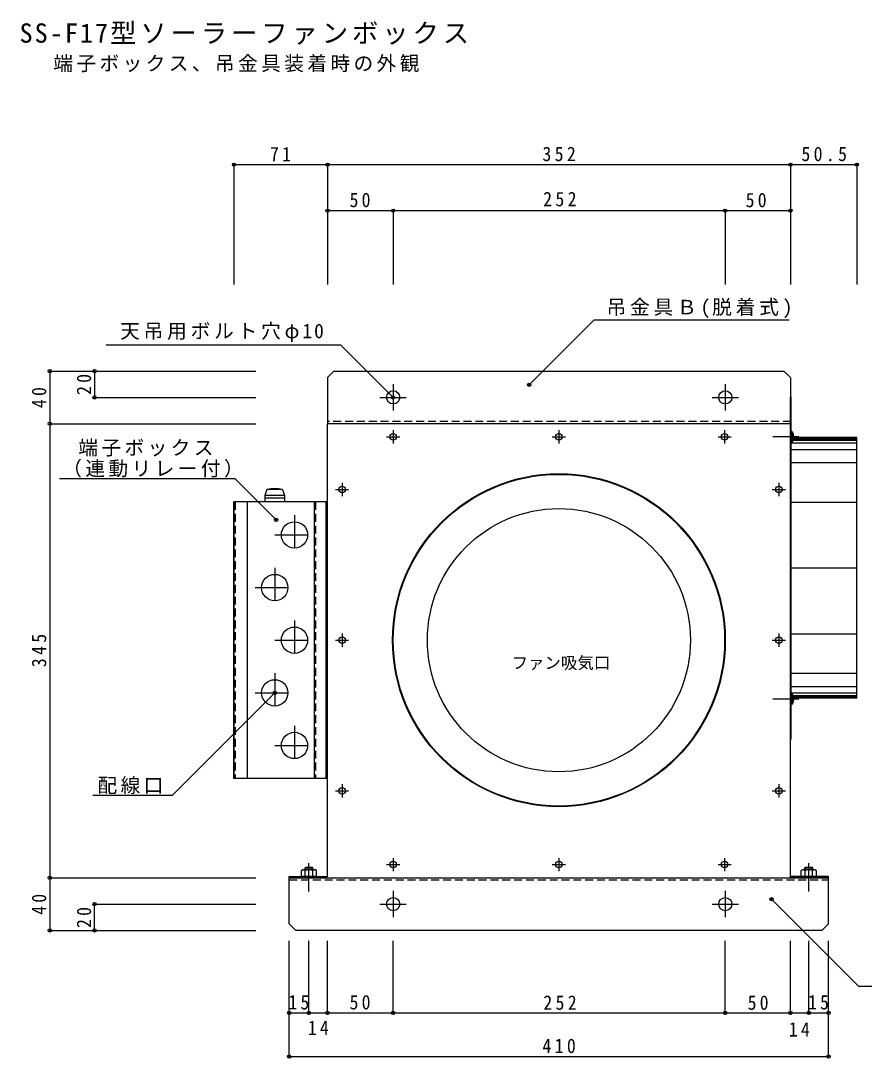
# Model space of a CAD drawing. Units: millimetres at full size, sheet at 1:5. Extents: x -929 to 1004, y -622 to 718.
# Drawn here: x -929 to -288, y -70 to 718 of the extents above; entities that cross this region are included whole.
import ezdxf
from ezdxf.enums import TextEntityAlignment as Align

# ---------------------------------------------------------------- set-up
doc = ezdxf.new("R2010")
doc.units = ezdxf.units.MM
doc.header["$LTSCALE"] = 5
doc.header["$PDMODE"] = 32
doc.header["$PDSIZE"] = 2.5
doc.linetypes.add('CHAIN1', pattern=[8, 5, -1, 1, -1])
doc.linetypes.add('DASHED1', pattern=[1.8, 1.2, -0.6])
doc.layers.add('0-0', color=7, linetype='Continuous')
doc.styles.add('ＭＳ ゴシック', font='')
doc.styles.get('ＭＳ ゴシック').set_extended_font_data('MS Gothic')

msp = doc.modelspace()

# ---------------------------------------------------------------- linework, layer by layer
at = {"layer": '0-0', "color": 4}
for p, q in [((-766.951, 608.737), (-695.951, 608.737)), ((-766.951, 608.737), (-766.951, 517.707)), ((-695.951, 608.737), (-343.951, 608.737)), ((-695.951, 608.737), (-695.951, 517.707)), ((-343.951, 608.737), (-293.451, 608.737)), ((-343.951, 608.737), (-343.951, 517.707)), ((-293.451, 608.737), (-293.451, 517.707)), ((-695.951, 573.794), (-645.951, 573.794)), ((-695.951, 573.794), (-695.951, 517.707)), ((-645.951, 573.794), (-393.451, 573.794)), ((-645.951, 573.794), (-645.951, 517.707)), ((-393.451, 573.794), (-343.951, 573.794)), ((-393.451, 573.794), (-393.451, 517.707)), ((-343.951, 573.794), (-343.951, 517.707)), ((-542.532, 441.565), (-493.145, 490.952)), ((-493.145, 490.952), (-344.778, 490.952)), ((-907.025, 451.94), (-907.025, 411.94)), ((-907.025, 451.94), (-750.226, 451.94)), ((-872.883, 451.94), (-872.883, 431.94)), ((-872.883, 451.94), (-750.226, 451.94)), ((-872.883, 431.94), (-750.226, 431.94)), ((-907.025, 411.94), (-750.226, 411.94)), ((-907.025, 411.94), (-907.025, 66.94)), ((-343.451, 405.49), (-343.451, 398.39)), ((-342.901, 405.94), (-343.001, 405.94)), ((-342.451, 405.49), (-342.451, 398.39)), ((-343.451, 400.647), (-293.451, 400.647)), ((-343.451, 400.347), (-293.451, 400.347)), ((-343.451, 399.347), (-293.451, 399.347)), ((-343.451, 397.347), (-293.451, 397.347)), ((-343.001, 397.94), (-342.901, 397.94)), ((-343.451, 392.347), (-293.451, 392.347)), ((-343.451, 382.347), (-293.451, 382.347)), ((-343.451, 352.347), (-293.451, 352.347)), ((-343.451, 302.347), (-293.451, 302.347)), ((-343.451, 252.347), (-293.451, 252.347)), ((-343.451, 222.347), (-293.451, 222.347)), ((-735.951, 207.44), (-813.864, 129.527)), ((-343.451, 212.347), (-293.451, 212.347)), ((-343.451, 207.347), (-293.451, 207.347)), ((-343.451, 206.304), (-343.451, 199.204)), ((-343.451, 205.347), (-293.451, 205.347)), ((-342.901, 206.754), (-343.001, 206.754)), ((-342.451, 206.304), (-342.451, 199.204)), ((-343.451, 204.347), (-293.451, 204.347)), ((-343.451, 204.047), (-293.451, 204.047)), ((-343.001, 198.754), (-342.901, 198.754)), ((-813.864, 129.527), (-874.379, 129.527)), ((-705.051, 72.94), (-714.851, 72.94)), ((-712.951, 74.498), (-712.409, 75.04)), ((-712.951, 74.498), (-706.951, 74.498)), ((-712.951, 72.94), (-712.951, 74.498)), ((-712.838, 67.94), (-712.838, 72.435)), ((-712.409, 75.04), (-707.492, 75.04)), ((-712.409, 72.94), (-712.409, 75.04)), ((-711.201, 75.04), (-711.201, 75.04)), ((-709.951, 75.04), (-709.951, 75.04)), ((-707.492, 75.04), (-706.951, 74.498)), ((-707.492, 72.94), (-707.492, 75.04)), ((-707.064, 67.94), (-707.064, 72.435)), ((-706.951, 72.94), (-706.951, 74.498)), ((-325.051, 72.94), (-334.851, 72.94)), ((-332.951, 74.498), (-332.409, 75.04)), ((-332.951, 74.498), (-326.951, 74.498)), ((-332.951, 72.94), (-332.951, 74.498)), ((-332.838, 67.94), (-332.838, 72.435)), ((-332.409, 75.04), (-327.492, 75.04)), ((-332.409, 72.94), (-332.409, 75.04)), ((-331.201, 75.04), (-331.201, 75.04)), ((-329.951, 75.04), (-329.951, 75.04)), ((-327.492, 75.04), (-326.951, 74.498)), ((-327.492, 72.94), (-327.492, 75.04)), ((-327.064, 67.94), (-327.064, 72.435)), ((-326.951, 72.94), (-326.951, 74.498)), ((-907.025, 66.94), (-750.226, 66.94)), ((-907.025, 66.94), (-907.025, 26.94)), ((-704.177, 67.94), (-715.724, 67.94)), ((-324.177, 67.94), (-335.724, 67.94)), ((-358.224, 50.668), (-292.086, -15.471)), ((-872.883, 26.94), (-872.883, 46.94)), ((-872.883, 46.94), (-750.226, 46.94)), ((-907.025, 26.94), (-750.226, 26.94)), ((-872.883, 26.94), (-750.226, 26.94)), ((-724.951, -68.938), (-724.951, 19.011)), ((-724.951, -35.764), (-724.951, 19.011)), ((-709.951, -35.764), (-709.951, 19.011)), ((-695.951, -35.764), (-695.951, 19.011)), ((-645.951, -35.764), (-645.951, 19.011)), ((-393.451, -35.764), (-393.451, 19.011)), ((-343.951, -35.764), (-343.951, 19.011)), ((-329.951, -35.764), (-329.951, 19.011)), ((-314.951, -68.938), (-314.951, 19.011)), ((-314.951, -35.764), (-314.951, 19.011)), ((-292.086, -15.471), (-146.465, -15.471)), ((-724.951, -35.764), (-709.951, -35.764)), ((-709.951, -35.764), (-695.951, -35.764)), ((-695.951, -35.764), (-645.951, -35.764)), ((-645.951, -35.764), (-393.451, -35.764)), ((-393.451, -35.764), (-343.951, -35.764)), ((-343.951, -35.764), (-329.951, -35.764)), ((-329.951, -35.764), (-314.951, -35.764)), ((-724.951, -68.938), (-314.951, -68.938))]:
    msp.add_line(p, q, dxfattribs=at)
at = {"layer": '0-0'}
for p, q in [((-690.951, 451.94), (-695.951, 446.94)), ((-690.951, 451.94), (-348.951, 451.94)), ((-348.951, 451.94), (-343.951, 446.94)), ((-695.951, 446.94), (-695.951, 411.94)), ((-343.951, 446.94), (-343.951, 411.94)), ((-343.951, 203.847), (-343.951, 432.347)), ((-695.951, 67.94), (-695.951, 411.94)), ((-343.951, 411.94), (-695.951, 411.94)), ((-293.451, 400.847), (-343.951, 400.847)), ((-293.451, 401.347), (-343.451, 401.347)), ((-293.451, 400.847), (-293.451, 401.347)), ((-728.451, 357.44), (-743.451, 357.44)), ((-743.451, 357.44), (-743.451, 355.44)), ((-743.451, 355.44), (-743.451, 352.44)), ((-728.451, 355.44), (-743.451, 355.44)), ((-729.951, 361.94), (-728.451, 357.44)), ((-728.451, 357.44), (-728.451, 355.44)), ((-766.951, 142.44), (-766.951, 352.44)), ((-695.951, 352.44), (-766.951, 352.44)), ((-766.951, 352.44), (-766.951, 142.44)), ((-756.951, 352.44), (-756.951, 142.44)), ((-705.951, 352.44), (-705.951, 142.44)), ((-696.951, 142.44), (-696.951, 352.44)), ((-293.451, 203.847), (-343.951, 203.847)), ((-343.951, 67.94), (-343.951, 203.847)), ((-343.451, 172.347), (-343.451, 203.847)), ((-293.451, 203.347), (-343.451, 203.347)), ((-343.451, 172.347), (-343.951, 172.347)), ((-695.951, 142.44), (-766.951, 142.44)), ((-724.951, 66.94), (-724.951, 67.94)), ((-724.951, 67.94), (-695.951, 67.94)), ((-724.951, 66.94), (-694.951, 66.94)), ((-724.951, 66.94), (-314.951, 66.94)), ((-724.951, 31.94), (-724.951, 66.94)), ((-314.951, 66.94), (-344.951, 66.94)), ((-314.951, 67.94), (-343.951, 67.94)), ((-314.951, 66.94), (-314.951, 67.94)), ((-314.951, 31.94), (-314.951, 66.94)), ((-724.951, 31.94), (-719.951, 26.94)), ((-319.951, 26.94), (-314.951, 31.94)), ((-319.951, 26.94), (-719.951, 26.94))]:
    msp.add_line(p, q, dxfattribs=at)
at = {"layer": '0-0', "color": 4, "linetype": 'CHAIN1'}
for p, q in [((-645.951, 441.94), (-645.951, 421.94)), ((-393.451, 441.94), (-393.451, 421.94)), ((-655.951, 431.94), (-635.951, 431.94)), ((-403.451, 431.94), (-383.451, 431.94)), ((-645.951, 406.94), (-645.951, 396.94)), ((-519.951, 406.94), (-519.951, 396.94)), ((-393.951, 406.94), (-393.951, 396.94)), ((-650.951, 401.94), (-640.951, 401.94)), ((-524.951, 401.94), (-514.951, 401.94)), ((-398.951, 401.94), (-388.951, 401.94)), ((-337.557, 401.94), (-357.378, 401.94)), ((-684.787, 366.94), (-684.787, 356.94)), ((-352.787, 366.94), (-352.787, 356.94)), ((-689.787, 361.94), (-679.787, 361.94)), ((-357.787, 361.94), (-347.787, 361.94)), ((-720.951, 342.44), (-720.951, 312.44)), ((-735.951, 327.44), (-705.951, 327.44)), ((-735.951, 302.44), (-735.951, 272.44)), ((-750.951, 287.44), (-720.951, 287.44)), ((-720.951, 262.44), (-720.951, 232.44)), ((-684.787, 252.44), (-684.787, 242.44)), ((-352.787, 252.44), (-352.787, 242.44)), ((-735.951, 247.44), (-705.951, 247.44)), ((-689.787, 247.44), (-679.787, 247.44)), ((-357.787, 247.44), (-347.787, 247.44)), ((-735.951, 222.44), (-735.951, 192.44)), ((-750.951, 207.44), (-720.951, 207.44)), ((-337.557, 202.754), (-357.378, 202.754)), ((-720.951, 182.44), (-720.951, 152.44)), ((-735.951, 167.44), (-705.951, 167.44)), ((-684.787, 137.94), (-684.787, 127.94)), ((-352.787, 137.94), (-352.787, 127.94)), ((-689.787, 132.94), (-679.787, 132.94)), ((-357.787, 132.94), (-347.787, 132.94)), ((-645.951, 81.94), (-645.951, 71.94)), ((-519.951, 81.94), (-519.951, 71.94)), ((-393.951, 81.94), (-393.951, 71.94)), ((-709.951, 56.54), (-709.951, 78.04)), ((-650.951, 76.94), (-640.951, 76.94)), ((-524.951, 76.94), (-514.951, 76.94)), ((-398.951, 76.94), (-388.951, 76.94)), ((-329.951, 56.54), (-329.951, 78.04)), ((-645.951, 56.94), (-645.951, 36.94)), ((-393.451, 56.94), (-393.451, 36.94)), ((-655.951, 46.94), (-635.951, 46.94)), ((-403.451, 46.94), (-383.451, 46.94))]:
    msp.add_line(p, q, dxfattribs=at)
at = {"layer": '0-0', "linetype": 'DASHED1'}
for p, q in [((-343.451, 413.54), (-695.951, 413.54)), ((-765.951, 352.44), (-765.951, 142.44)), ((-704.951, 352.44), (-704.951, 142.44)), ((-724.951, 65.34), (-314.951, 65.34))]:
    msp.add_line(p, q, dxfattribs=at)
at = {"layer": '0-0', "color": 4}
for points in [[(-645.951, 431.94), (-685.724, 471.713), (-864.137, 471.713)], [(-899.49, 370.303), (-766.376, 370.303), (-734.87, 338.797)], [(-715.724, 67.94), (-715.724, 72.435), (-714.851, 72.94)], [(-704.177, 67.94), (-704.177, 72.435), (-705.051, 72.94)], [(-335.724, 67.94), (-335.724, 72.435), (-334.851, 72.94)], [(-324.177, 67.94), (-324.177, 72.435), (-325.051, 72.94)]]:
    msp.add_lwpolyline(points, dxfattribs=at)
at = {"layer": '0-0'}
for points in [[(-343.451, 203.847), (-343.451, 432.347), (-343.951, 432.347)], [(-293.451, 203.347), (-293.451, 203.847), (-293.451, 400.847)], [(-729.951, 361.94), (-741.951, 361.94), (-743.451, 357.44)], [(-728.451, 355.44), (-728.451, 352.44), (-743.451, 352.44)]]:
    msp.add_lwpolyline(points, dxfattribs=at)
for centre, radius in [((-645.951, 431.94), 5), ((-645.951, 431.94), 5), ((-393.451, 431.94), 5), ((-645.951, 401.94), 2.5), ((-519.951, 401.94), 2.5), ((-393.951, 401.94), 2.5), ((-519.951, 247.44), 126.5), ((-519.951, 247.44), 126), ((-684.787, 361.94), 2.5), ((-352.787, 361.94), 2.5), ((-519.951, 247.44), 100), ((-720.951, 327.44), 10), ((-735.951, 287.44), 10), ((-720.951, 247.44), 10), ((-684.787, 247.44), 2.5), ((-352.787, 247.44), 2.5), ((-735.951, 207.44), 10), ((-720.951, 167.44), 10), ((-684.787, 132.94), 2.5), ((-352.787, 132.94), 2.5), ((-645.951, 76.94), 2.5), ((-519.951, 76.94), 2.5), ((-393.951, 76.94), 2.5), ((-645.951, 46.94), 5), ((-393.451, 46.94), 5)]:
    msp.add_circle(centre, radius, dxfattribs=at)
at = {"layer": '0-0', "color": 4}
for centre, radius, start, end in [((-343.001, 405.49), 0.45, 90, 180), ((-342.901, 405.49), 0.45, 0, 90), ((-348.252, 401.94), 6.801, 328.536, 31.46402), ((-343.001, 398.39), 0.45, 180, 270), ((-342.901, 398.39), 0.45, 270, 0), ((-343.001, 206.304), 0.45, 90, 180), ((-342.901, 206.304), 0.45, 0, 90), ((-348.252, 202.754), 6.801, 328.536, 31.46402), ((-343.001, 199.204), 0.45, 180, 270), ((-342.901, 199.204), 0.45, 270, 0), ((-714.281, 70.326), 2.556, 55.61586, 124.38412), ((-709.951, 63.329), 9.553, 72.41209, 107.58789), ((-705.621, 70.326), 2.556, 55.61586, 124.38412), ((-334.281, 70.326), 2.556, 55.61586, 124.38412), ((-329.951, 63.329), 9.553, 72.41209, 107.58789), ((-325.621, 70.326), 2.556, 55.61586, 124.38412)]:
    msp.add_arc(centre, radius, start, end, dxfattribs=at)
at = {"layer": '0-0'}
msp.add_arc((-735.951, 331.94), 30.5, 79.61114, 100.38886, dxfattribs=at)
at = {"layer": '0-0', "color": 5}
for p in [(-766.951, 608.737), (-695.951, 608.737), (-343.951, 608.737), (-293.451, 608.737), (-695.951, 573.794), (-645.951, 573.794), (-393.451, 573.794), (-343.951, 573.794), (-907.025, 451.94), (-872.883, 451.94), (-542.532, 441.565), (-872.883, 431.94), (-645.951, 431.94), (-907.025, 411.94), (-734.87, 338.797), (-735.951, 207.44), (-907.025, 66.94), (-872.883, 46.94), (-358.224, 50.668), (-907.025, 26.94), (-872.883, 26.94), (-724.951, -35.764), (-709.951, -35.764), (-695.951, -35.764), (-645.951, -35.764), (-393.451, -35.764), (-343.951, -35.764), (-329.951, -35.764), (-314.951, -35.764), (-724.951, -68.938), (-314.951, -68.938)]:
    msp.add_point(p, dxfattribs=at)

# ---------------------------------------------------------------- texts
at = {"layer": '0-0', "color": 4, "style": 'ＭＳ ゴシック'}
msp.add_text('ファン吸気口', height=9.164, dxfattribs=at).set_placement((-555.934, 222.927), align=Align.BOTTOM_LEFT)
at = {"layer": '0-0', "attachment_point": 7, "style": 'ＭＳ ゴシック'}
for s, insert, char_height in [('\\T1.15;SS-F17型ソーラーファンボックス', (-929.985, 699.82), 14.66), ('\\T1.17;端子ボックス、吊金具装着時の外観', (-904.319, 678.966), 11), ('\\T1.36;\\W0.9;71', (-739.576, 611.237), 11), ('\\T1.38;\\W0.9;352', (-532.451, 611.237), 11), ('\\T1.38;\\W0.9;50.5', (-335.576, 611.237), 11), ('\\T1.36;\\W0.9;50', (-679.076, 576.294), 11), ('\\T1.38;\\W0.9;252', (-531.884, 576.936), 11), ('\\T1.36;\\W0.9;50', (-377.956, 576.21), 11), ('\\T1.19;吊金具Ｂ(脱着式)', (-483.734, 492.086), 11), ('\\T1.19;天吊用ボルト穴φ10', (-853.514, 473.889), 11), ('\\T1.17;端子ボックス', (-885.318, 386.976), 11), ('\\T1.17;（連動リレー付）', (-897.498, 370.99), 11), ('\\T1.17;配線口', (-870.729, 130.465), 11), ('\\T1.36;\\W0.9;15', (-725.576, -33.264), 11), ('\\T1.36;\\W0.9;50', (-679.076, -33.264), 11), ('\\T1.38;\\W0.9;252', (-531.772, -33.575), 11), ('\\T1.36;\\W0.9;50', (-376.454, -33.575), 11), ('\\T1.36;\\W0.9;15', (-330.576, -33.264), 11), ('\\T1.36;\\W0.9;14', (-710.776, -52.557), 11), ('\\T1.36;\\W0.9;14', (-345.092, -53.737), 11), ('\\T1.38;\\W0.9;410', (-532.451, -66.438), 11)]:
    msp.add_mtext(s, dxfattribs=dict(at, insert=insert, char_height=char_height))
at = {"layer": '0-0', "char_height": 11, "attachment_point": 7, "rotation": 90, "style": 'ＭＳ ゴシック'}
for s, insert in [('\\T1.36;\\W0.9;20', (-875.383, 433.815)), ('\\T1.36;\\W0.9;40', (-909.525, 423.815)), ('\\T1.38;\\W0.9;345', (-909.525, 226.94)), ('\\T1.36;\\W0.9;40', (-909.525, 38.815)), ('\\T1.36;\\W0.9;20', (-875.383, 28.815))]:
    msp.add_mtext(s, dxfattribs=dict(at, insert=insert))

doc.saveas('drawing.dxf')
